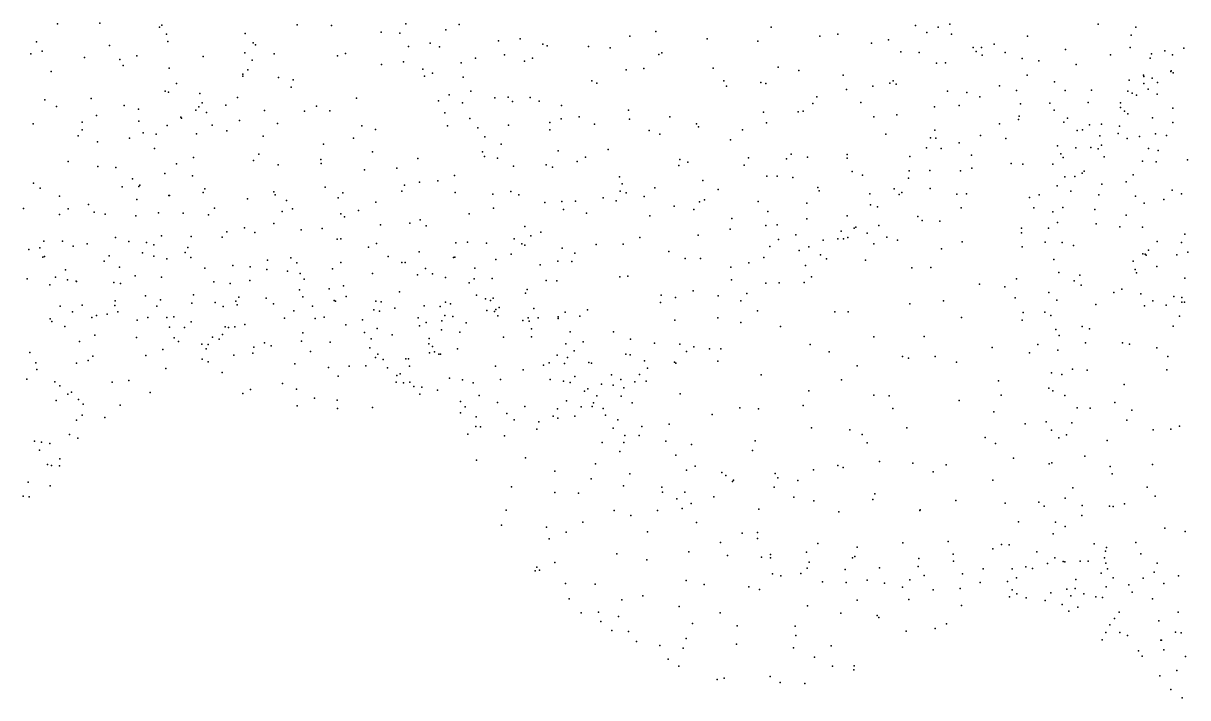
# Model space of a CAD drawing. Header units: metres. Extents: x -25 to 25, y -27.7 to 27.8.
# Drawn here: x -13.555 to -8.987, y -21.175 to -18.529 of the extents above; entities that cross this region are included whole.
import ezdxf

# ---------------------------------------------------------------- set-up
doc = ezdxf.new("R2010")
doc.units = ezdxf.units.M

msp = doc.modelspace()

# ---------------------------------------------------------------- linework, layer by layer
for p in [(-13.421, -18.5307, -12.7409), (-13.2541, -18.5291, 1.4935), (-13.0113, -18.5367, -7.3826), (-12.4803, -18.5356, -11.7251), (-12.3454, -18.538, -11.4431), (-12.0539, -18.5309, -11.5672), (-11.8444, -18.5342, -2.1658), (-10.0548, -18.5375, -10.3795), (-9.9206, -18.5326, -10.2133), (-9.3379, -18.5329, 12.3847), (-13.0202, -18.544, 1.628), (-12.993, -18.5718, -1.5524), (-12.6843, -18.5689, -12.5233), (-12.1508, -18.5636, 1.7778), (-12.0777, -18.5682, -2.0367), (-11.8976, -18.5551, -11.5566), (-11.1758, -18.5797, -11.0123), (-11.0739, -18.5608, 3.9011), (-10.6214, -18.544, -1.9727), (-10.4307, -18.5791, -1.9313), (-10.3601, -18.5719, -7.6031), (-10.0103, -18.5652, 3.2432), (-9.9663, -18.5443, 2.7999), (-9.9138, -18.5724, -2.0238), (-9.6154, -18.5797, 11.6089), (-9.2095, -18.5754, 2.5849), (-9.191, -18.544, 12.6377), (-13.5034, -18.6018, -1.2904), (-13.2159, -18.6163, -1.467), (-12.9872, -18.6008, -12.6995), (-12.6534, -18.6054, 1.6905), (-12.6444, -18.613, -1.7183), (-12.0432, -18.6208, 2.0269), (-11.9588, -18.6069, -7.51), (-11.9221, -18.6214, 2.572), (-11.691, -18.5983, 3.1235), (-11.605, -18.5896, 3.409), (-11.5169, -18.6106, -2.1529), (-11.5, -18.6179, 3.5593), (-11.3378, -18.6204, -2.1237), (-11.2523, -18.6258, 3.7981), (-10.8718, -18.5904, -7.5156), (-10.6738, -18.5987, -10.8358), (-10.2278, -18.6069, -7.7038), (-10.161, -18.5946, -10.4793), (-9.8293, -18.6247, -9.9637), (-9.7966, -18.6239, -9.7946), (-9.746, -18.6114, -9.2533), (-9.4664, -18.6323, -2.4228), (-9.2128, -18.6244, -2.6865), (-9.0029, -18.6266, -2.8536), (-13.5249, -18.6484, -7.3948), (-13.4808, -18.6385, -12.6341), (-13.3151, -18.6631, 1.4204), (-13.1758, -18.6706, 1.5133), (-13.109, -18.6567, -7.4089), (-12.8485, -18.6594, -7.4647), (-12.6859, -18.6449, -7.5097), (-12.6567, -18.6743, -12.2936), (-12.5711, -18.6492, -11.4029), (-12.3227, -18.6565, -7.5212), (-12.2907, -18.6477, -1.8744), (-11.7806, -18.6664, 2.8345), (-11.6675, -18.6524, -2.1189), (-11.5881, -18.6772, -11.2484), (-11.5567, -18.6659, -7.5063), (-11.0615, -18.651, -2.0875), (-11.0494, -18.6451, -10.9228), (-10.1123, -18.6406, -1.958), (-10.0412, -18.6431, 3.0441), (-9.8175, -18.6403, -8.1228), (-9.7931, -18.6543, -9.5439), (-9.7035, -18.6437, -8.3228), (-9.6368, -18.6673, -8.6866), (-9.5715, -18.6759, 11.839), (-9.29, -18.6535, 11.1039), (-9.1351, -18.6662, 12.8392), (-9.1286, -18.6491, 13.431), (-9.077, -18.6375, 14.6601), (-9.0469, -18.6524, 14.0852), (-13.4447, -18.7178, -1.3754), (-13.1622, -18.695, -12.6387), (-12.9819, -18.7053, 1.616), (-12.6737, -18.7121, -11.5313), (-12.1501, -18.6903, -7.5194), (-12.0637, -18.6809, -11.3245), (-11.9868, -18.7086, 1.8869), (-11.9495, -18.725, 2.1821), (-11.8368, -18.6843, -2.0468), (-11.1894, -18.7118, -7.5429), (-11.1201, -18.706, 3.797), (-10.8482, -18.7057, -2.0861), (-10.5936, -18.7012, 3.8492), (-10.5128, -18.7145, -7.6197), (-9.9731, -18.6855, 2.633), (-9.9379, -18.6845, -7.983), (-9.4242, -18.6913, 11.2642), (-9.0528, -18.7183, 2.5074), (-9.0527, -18.7159, 15.1566), (-9.0443, -18.7229, 10.901), (-12.954, -18.7655, -1.6594), (-12.6938, -18.7287, -11.7968), (-12.693, -18.7371, -12.0862), (-12.5535, -18.7422, -11.2082), (-12.4962, -18.7507, -1.8272), (-11.9813, -18.7364, 1.7138), (-11.8292, -18.7402, 2.6158), (-11.3242, -18.7542, 3.6347), (-11.3048, -18.7635, -11.032), (-10.8062, -18.7547, -7.5967), (-10.6611, -18.762, -2.0959), (-10.6425, -18.7659, -10.7966), (-10.3393, -18.7327, 3.6685), (-10.1557, -18.7637, -10.4103), (-10.1427, -18.7543, 3.2625), (-10.1304, -18.7673, 2.92), (-9.6163, -18.733, -2.3217), (-9.5099, -18.7594, 11.9955), (-9.2169, -18.7517, 2.4872), (-9.1609, -18.732, 13.6541), (-9.1599, -18.7375, 12.5832), (-9.1594, -18.7655, 13.8181), (-9.127, -18.7446, 13.0145), (-9.1051, -18.7613, 14.2552), (-12.9978, -18.795, -12.4617), (-12.9847, -18.7999, -7.5067), (-12.8617, -18.8041, -12.306), (-12.5037, -18.7799, -7.5006), (-11.884, -18.8104, 2.0354), (-11.799, -18.796, -7.5501), (-10.7963, -18.7756, -10.8486), (-10.4422, -18.8175, -2.0864), (-10.3251, -18.7887, -7.7435), (-10.2227, -18.7764, 3.4649), (-9.9299, -18.7948, -2.1279), (-9.8538, -18.8002, -9.6172), (-9.802, -18.8173, -9.1774), (-9.7252, -18.7751, 2.5434), (-9.6593, -18.7922, -8.8118), (-9.4682, -18.7923, 2.4975), (-9.3649, -18.7912, -2.6004), (-9.2226, -18.7959, 14.9223), (-9.2049, -18.8028, -2.7562), (-9.1878, -18.8109, 13.4366), (-9.142, -18.7872, 13.9848), (-9.1071, -18.8071, 12.7251), (-13.4703, -18.8299, -12.3627), (-13.4245, -18.856, -7.5285), (-13.2883, -18.8244, -1.4975), (-13.1586, -18.8514, -1.584), (-12.8656, -18.8568, -11.7598), (-12.8524, -18.8412, -12.0865), (-12.7605, -18.8498, -1.779), (-12.7139, -18.8202, -11.2912), (-12.4043, -18.8548, -11.0235), (-12.2482, -18.823, -11.0889), (-11.9264, -18.8334, -11.1627), (-11.8318, -18.8417, 2.4177), (-11.7051, -18.8214, -1.9691), (-11.6529, -18.8183, 2.861), (-11.6354, -18.8357, -7.5684), (-11.5663, -18.8206, -11.1258), (-11.5311, -18.8341, -2.0103), (-11.4434, -18.852, 3.3225), (-10.4573, -18.8433, -10.669), (-10.2692, -18.8404, -10.506), (-9.9802, -18.8567, -10.0383), (-9.884, -18.8519, 2.537), (-9.643, -18.8453, -8.6069), (-9.5276, -18.8429, 11.6596), (-9.3777, -18.8396, 11.2157), (-9.2511, -18.8414, 14.4763), (-9.2502, -18.8589, 11.0699), (-9.046, -18.8619, -2.8825), (-13.2678, -18.8913, -7.5557), (-13.1025, -18.8655, 1.4778), (-12.9372, -18.8976, -11.9535), (-12.9343, -18.9012, 1.531), (-12.8784, -18.8697, -11.6059), (-12.8363, -18.8786, -11.3645), (-12.6083, -18.8716, -1.8332), (-12.4517, -18.8736, 1.5734), (-12.352, -18.8719, -1.8783), (-11.9009, -18.8808, -1.8926), (-11.8028, -18.9031, 2.2182), (-11.4453, -18.9038, 3.1669), (-11.3737, -18.8961, -2.0443), (-11.1807, -18.8703, -7.633), (-11.1765, -18.9054, -2.0871), (-11.0188, -18.8957, -2.1079), (-10.6505, -18.8776, -7.6954), (-10.5151, -18.8767, 3.6412), (-10.4961, -18.8736, -7.7407), (-10.2188, -18.896, 2.8056), (-10.1287, -18.8877, -7.9095), (-9.6515, -18.9068, 2.4746), (-9.648, -18.8937, -2.3437), (-9.5111, -18.8698, 11.8793), (-9.4587, -18.9017, 12.0461), (-9.2351, -18.8737, 13.6751), (-9.2215, -18.8838, 14.227), (-9.1248, -18.8995, 2.3987), (-13.5156, -18.9239, -12.1233), (-13.3233, -18.917, -12.2377), (-13.3231, -18.9468, 1.2346), (-13.102, -18.9133, -12.2229), (-12.9903, -18.9296, -1.6764), (-12.8142, -18.9293, -7.5174), (-12.7557, -18.9514, 1.534), (-12.7068, -18.9104, -11.1038), (-12.5578, -18.9219, -10.9521), (-12.2261, -18.9314, 1.5142), (-12.173, -18.9464, -7.4708), (-11.8902, -18.9308, 1.5791), (-11.7723, -18.9395, 1.8078), (-11.6517, -18.9293, 2.6587), (-11.4899, -18.9178, 3.0038), (-11.4889, -18.9477, -7.6585), (-11.3135, -18.9246, 3.4325), (-11.1, -18.9493, -10.9266), (-10.914, -18.9237, -7.7097), (-10.9056, -18.9359, 3.6689), (-10.7336, -18.9469, 3.6432), (-10.6397, -18.9193, -2.1336), (-9.9786, -18.9482, -9.8436), (-9.7261, -18.9235, -8.8641), (-9.4736, -18.9171, 11.4105), (-9.4212, -18.9493, 2.3969), (-9.3998, -18.9474, 14.8205), (-9.3722, -18.928, 14.5432), (-9.3255, -18.9243, 14.971), (-9.2549, -18.9328, 13.5171), (-9.0451, -18.918, 15.3793), (-13.3391, -18.9701, -12.0393), (-13.2637, -18.994, -11.8605), (-13.1379, -18.98, -7.5914), (-13.0848, -18.9587, -11.8257), (-13.033, -18.9638, -11.6079), (-12.8754, -18.9629, -11.2131), (-12.614, -18.9714, -7.4525), (-12.26, -18.9801, -10.961), (-11.744, -18.9748, 2.0943), (-11.0574, -18.9635, 3.5753), (-10.7805, -18.986, -2.1455), (-10.1713, -18.9647, -2.0928), (-9.9957, -18.9786, -2.1465), (-9.9753, -18.9794, -9.4419), (-9.884, -18.9982, -8.165), (-9.7999, -18.9698, 2.4629), (-9.7012, -18.9808, -8.6736), (-9.3313, -18.9709, -2.6305), (-9.2605, -18.9616, 12.2981), (-9.2247, -18.9816, 13.3378), (-9.1762, -18.9733, 15.2869), (-9.1136, -18.9628, 13.0615), (-9.07, -18.9695, 12.8114), (-13.0405, -19.0199, -11.382), (-12.6303, -19.0427, -1.8476), (-12.377, -19.0036, 1.4726), (-12.1846, -19.0331, -1.8738), (-11.7533, -19.0328, 1.6246), (-11.6798, -19.003, -11.1314), (-11.457, -19.03, -1.9666), (-11.2604, -19.0236, 3.168), (-10.5426, -19.0423, 3.2654), (-10.3229, -19.044, -7.937), (-10.0112, -19.018, -9.7081), (-9.9549, -19.0199, 2.4993), (-9.835, -19.0459, -8.9697), (-9.4982, -19.0096, 11.7383), (-9.4847, -19.0406, 14.5298), (-9.4257, -19.0174, 14.3821), (-9.3666, -19.0158, 11.2489), (-9.3379, -19.0216, 12.1743), (-9.3258, -19.0071, 13.8614), (-9.1414, -19.0201, 10.9726), (-9.1025, -19.0282, 12.4706), (-13.3784, -19.0717, -11.7858), (-13.262, -19.0915, -11.609), (-12.9538, -19.0808, -11.038), (-12.8866, -19.0553, 1.4078), (-12.6512, -19.0667, -10.8353), (-12.5546, -19.0844, 1.4064), (-12.3881, -19.0628, -7.3876), (-12.3859, -19.0791, -10.8221), (-12.0068, -19.0592, 1.4556), (-11.7458, -19.0523, -1.8594), (-11.6948, -19.0583, -7.6659), (-11.6317, -19.0893, 2.3685), (-11.5031, -19.0843, -11.1163), (-11.3822, -19.0714, 2.7805), (-11.3496, -19.0541, -11.062), (-10.9831, -19.0874, -10.862), (-10.9789, -19.0633, -7.8732), (-10.9478, -19.0745, -2.1311), (-10.7267, -19.086, -10.7021), (-10.71, -19.0565, 3.3771), (-10.5611, -19.0614, -2.156), (-10.4789, -19.0546, 3.0674), (-10.3233, -19.058, -10.3826), (-10.0775, -19.0513, -9.966), (-9.6803, -19.079, 2.3691), (-9.6333, -19.0811, -2.3572), (-9.5162, -19.0813, 14.7459), (-9.4753, -19.0553, 11.5565), (-9.3148, -19.0533, 15.1729), (-9.165, -19.0697, 2.3251), (-9.1104, -19.0721, -2.8011), (-8.9882, -19.0643, 2.3381), (-13.1914, -19.0942, -11.4695), (-12.9991, -19.1182, -7.5871), (-12.8904, -19.1276, -1.7161), (-12.2165, -19.1042, 1.3993), (-12.0896, -19.0971, -11.0046), (-11.8637, -19.1256, 1.4436), (-11.479, -19.0941, 2.6468), (-11.2155, -19.1315, -11.0107), (-10.6385, -19.1284, 3.1125), (-10.5973, -19.1286, -7.9786), (-10.5357, -19.1336, -10.521), (-10.3032, -19.1105, 2.7803), (-10.2626, -19.1253, -10.21), (-10.0828, -19.136, -9.2128), (-10.0804, -19.1082, -9.5751), (-9.9985, -19.1065, -8.1423), (-9.8788, -19.1075, -8.2915), (-9.8336, -19.0969, -2.2521), (-9.469, -19.1316, 14.9925), (-9.4296, -19.1295, 11.8797), (-9.4016, -19.1169, 13.9761), (-9.3936, -19.1095, 13.7591), (-9.201, -19.1236, 15.3575), (-13.5145, -19.1567, -1.3078), (-13.4885, -19.1757, -11.8316), (-13.1668, -19.1703, -7.7013), (-13.1256, -19.1394, 1.1618), (-13.1017, -19.1691, -11.0991), (-13.0972, -19.1635, -1.6005), (-12.8419, -19.1782, 1.2432), (-12.3709, -19.1717, -1.8651), (-12.0596, -19.1642, -7.4439), (-12.0004, -19.1523, -1.8213), (-11.9284, -19.1475, -7.5261), (-11.2061, -19.1586, 2.8568), (-11.0772, -19.1751, 2.9522), (-10.8889, -19.1458, 3.1285), (-10.8287, -19.1809, -8.0894), (-10.4386, -19.1738, -8.0635), (-10.1388, -19.1783, -9.364), (-9.9973, -19.1772, -9.0261), (-9.4991, -19.1671, 14.2997), (-9.324, -19.1608, -2.5668), (-9.228, -19.151, 11.1161), (-13.4122, -19.2075, 0.8421), (-13.1089, -19.2202, 0.99), (-12.9836, -19.2046, 1.1131), (-12.9812, -19.205, -10.8897), (-12.8485, -19.1931, -7.508), (-12.6751, -19.2174, -9.2606), (-12.5716, -19.1899, 1.2639), (-12.5661, -19.2021, -10.6951), (-12.5216, -19.2238, -9.3266), (-12.3195, -19.2135, -10.7616), (-12.3007, -19.1943, -7.3615), (-12.0694, -19.1871, 1.3418), (-11.8612, -19.1926, -11.1077), (-11.7132, -19.199, 1.4805), (-11.6426, -19.1886, -1.8607), (-11.6109, -19.2018, 2.1933), (-11.4418, -19.2287, -8.4926), (-11.3881, -19.2269, -8.1332), (-11.2801, -19.2137, -8.3354), (-11.2288, -19.2262, -8.5598), (-11.2133, -19.1872, -2.0705), (-11.1893, -19.1945, -8.1306), (-11.119, -19.209, -8.2762), (-10.8828, -19.2215, -8.2333), (-10.6726, -19.2281, -8.1543), (-10.433, -19.1866, -2.1302), (-10.234, -19.1985, -8.1182), (-10.1194, -19.2005, 2.5971), (-10.1086, -19.1932, -2.119), (-9.8929, -19.1991, -8.4226), (-9.8545, -19.1977, -8.6587), (-9.608, -19.2123, 14.609), (-9.5697, -19.2014, 14.8347), (-9.4458, -19.1873, -2.4646), (-9.3354, -19.2017, 2.2611), (-9.1926, -19.2076, 12.2642), (-9.0805, -19.2198, 13.0111), (-9.0485, -19.1836, 12.5095), (-9.0112, -19.1985, 12.7927), (-13.5533, -19.2553, 0.6494), (-13.3791, -19.2569, -7.7641), (-13.2985, -19.2394, -1.4312), (-13.2764, -19.2703, -11.3452), (-13.0239, -19.2732, 0.8659), (-12.9279, -19.2737, -9.0012), (-12.805, -19.2542, -10.7328), (-12.5394, -19.2678, 1.0983), (-12.498, -19.2564, -7.3517), (-12.2396, -19.2632, -1.8368), (-12.172, -19.2302, -10.9014), (-11.7103, -19.2545, -7.7187), (-11.5084, -19.2322, -7.9548), (-11.435, -19.2601, -1.9498), (-11.346, -19.2743, -8.6544), (-11.0016, -19.2464, -8.4748), (-10.9244, -19.2601, 2.9068), (-10.9018, -19.2296, -10.7685), (-10.6336, -19.2668, 2.9186), (-10.4813, -19.2353, -10.3604), (-10.2321, -19.2415, -9.9275), (-10.2042, -19.2487, -9.6508), (-9.8763, -19.2525, 2.3339), (-9.5903, -19.2531, 14.4037), (-9.5167, -19.2687, 2.2183), (-9.4768, -19.2518, 13.7875), (-9.3519, -19.2597, 11.4679), (-9.1586, -19.2343, 2.2888), (-13.4121, -19.2787, -1.3323), (-13.2335, -19.2784, 0.7884), (-13.1137, -19.285, -10.9207), (-12.828, -19.28, 0.9226), (-12.5712, -19.3145, -9.4649), (-12.3084, -19.2772, -9.2367), (-12.2949, -19.2879, 1.1794), (-12.1541, -19.3197, -7.375), (-12.0388, -19.3128, -1.7726), (-11.9982, -19.3006, 1.2468), (-11.8063, -19.2761, 1.3607), (-11.097, -19.2843, -2.1), (-10.7758, -19.2947, -10.5947), (-10.4816, -19.2957, 2.8398), (-10.3228, -19.2838, 2.7482), (-10.0464, -19.2874, -8.3596), (-10.0282, -19.3026, -8.79), (-9.959, -19.3055, -8.5939), (-9.4983, -19.3109, 13.9734), (-9.3467, -19.3155, 11.6114), (-9.228, -19.2817, 15.3958), (-13.0122, -19.3628, 0.668), (-12.7568, -19.3475, -1.7074), (-12.6866, -19.3311, -8.993), (-12.6459, -19.3504, -7.3942), (-12.4648, -19.3392, -10.6235), (-12.3827, -19.3339, -1.8056), (-11.9742, -19.3232, -7.4792), (-11.5871, -19.3261, 1.6877), (-11.5644, -19.363, 1.9092), (-11.5246, -19.3483, 2.2871), (-10.9076, -19.3599, -8.6615), (-10.7823, -19.3369, 2.9156), (-10.6425, -19.3223, -10.4208), (-10.5971, -19.3203, -8.3413), (-10.5241, -19.3588, -2.123), (-10.3469, -19.3449, -9.971), (-10.2959, -19.3332, -9.8046), (-10.2893, -19.3294, -9.3573), (-10.244, -19.3527, -8.361), (-10.1989, -19.322, -8.952), (-9.6393, -19.3324, -2.3012), (-9.6386, -19.3517, 14.7514), (-9.5329, -19.3325, 14.1907), (-9.2538, -19.3273, 11.3277), (-9.1642, -19.329, 11.1551), (-8.9986, -19.3564, 15.5922), (-13.4894, -19.4094, 0.3535), (-13.4734, -19.3842, -11.6681), (-13.4011, -19.3841, -11.4853), (-13.3588, -19.4037, 0.4943), (-13.3041, -19.3938, -11.1816), (-13.1935, -19.37, 0.6397), (-13.1405, -19.3854, -7.8119), (-13.0711, -19.3884, -9.1129), (-13.0419, -19.3977, -8.8557), (-12.9097, -19.4082, 0.542), (-12.8956, -19.3661, -9.2953), (-12.7744, -19.3679, 0.6724), (-12.3237, -19.376, -9.4245), (-12.3096, -19.3745, -7.3439), (-12.2011, -19.4079, 1.0381), (-12.1696, -19.3927, -10.8668), (-11.8585, -19.3908, -11.0969), (-11.8119, -19.3878, -1.7645), (-11.7383, -19.3912, -8.7827), (-11.6289, -19.3742, -8.6642), (-11.5994, -19.3936, -8.0608), (-11.5874, -19.3994, -1.8633), (-11.4408, -19.4109, -8.813), (-11.3069, -19.397, -11.0897), (-11.202, -19.3956, -8.7799), (-11.1361, -19.3698, -10.9779), (-10.6268, -19.4046, -8.7627), (-10.5928, -19.3773, -8.5544), (-10.4729, -19.4058, -8.6537), (-10.4173, -19.3796, -8.4582), (-10.3591, -19.3743, -2.0857), (-10.3373, -19.3747, -9.1312), (-10.3199, -19.3695, -9.528), (-10.219, -19.3949, -8.5713), (-10.1672, -19.3687, -2.0613), (-10.1255, -19.3804, 2.5831), (-9.8722, -19.3861, 2.2291), (-9.6363, -19.4062, 14.4246), (-9.5461, -19.3881, 2.1255), (-9.4799, -19.3887, 15.1152), (-9.4356, -19.4009, 13.5072), (-9.1075, -19.3849, 12.2734), (-9.0118, -19.3888, 12.9068), (-13.5325, -19.4161, -1.1075), (-13.4779, -19.4468, 0.1597), (-13.4709, -19.4445, -7.8601), (-13.2179, -19.4411, -10.8671), (-13.0868, -19.4294, -10.7679), (-13.0431, -19.4421, -1.4666), (-12.991, -19.4537, 0.3941), (-12.9202, -19.4287, -7.585), (-12.8978, -19.4478, -10.6579), (-12.5056, -19.4497, 0.5866), (-12.1236, -19.4438, -1.7103), (-12.0017, -19.4255, -11.0091), (-11.8665, -19.4477, -8.9002), (-11.8618, -19.4462, 1.1221), (-11.7005, -19.4555, 1.2213), (-11.6411, -19.435, -8.2927), (-11.3918, -19.4308, -1.9645), (-11.0231, -19.4238, -10.8683), (-10.9587, -19.4517, -8.8248), (-10.8979, -19.4517, 2.8693), (-10.6499, -19.4485, -8.9133), (-10.5108, -19.4209, -8.9773), (-10.4277, -19.4372, -9.2403), (-10.4045, -19.4534, -9.7716), (-9.9524, -19.4134, -2.1003), (-9.5117, -19.4554, 13.7998), (-9.1635, -19.4333, -2.5299), (-9.1535, -19.4345, 12.1097), (-9.1502, -19.4389, 13.1115), (-9.1416, -19.4197, 15.5195), (-9.0297, -19.4376, 2.2771), (-8.9872, -19.4275, 11.0905), (-13.3886, -19.4956, -11.327), (-13.2378, -19.4624, 0.3115), (-13.177, -19.4858, -1.3211), (-12.8423, -19.49, -8.7942), (-12.7326, -19.4798, 0.3531), (-12.6646, -19.4842, -9.5453), (-12.5996, -19.4948, -10.4468), (-12.5968, -19.4585, 0.4575), (-12.5187, -19.5015, -8.9115), (-12.4815, -19.4682, -1.7122), (-12.342, -19.4926, 0.684), (-12.3096, -19.4673, -1.7259), (-12.0693, -19.4676, -9.1628), (-12.0569, -19.4673, -8.8947), (-11.9772, -19.4904, -1.6702), (-11.7839, -19.4893, -7.6812), (-11.5268, -19.477, 2.1158), (-11.4573, -19.4623, -11.1304), (-11.4024, -19.4636, 2.5024), (-10.7793, -19.4857, -10.4092), (-10.7085, -19.4682, -2.1185), (-10.4864, -19.4788, 2.82), (-10.251, -19.4587, 2.6861), (-10.069, -19.4886, 2.4767), (-9.9943, -19.4877, 2.3376), (-9.2017, -19.4622, 11.9142), (-9.1933, -19.4947, 11.5789), (-9.1083, -19.4831, 11.3041), (-13.5399, -19.5309, -0.9481), (-13.4281, -19.5244, -0.0553), (-13.3816, -19.5357, -8.004), (-13.3471, -19.5412, -10.9794), (-13.3455, -19.5424, -1.1088), (-13.199, -19.5464, -9.1521), (-13.1162, -19.5196, -8.759), (-13.0128, -19.5251, 0.2263), (-12.8076, -19.5438, -9.4905), (-12.6657, -19.5387, -1.5997), (-12.4681, -19.5108, -7.3604), (-12.4533, -19.5323, -9.6715), (-12.1851, -19.5105, 0.8266), (-12.0089, -19.5155, 0.9263), (-11.9494, -19.5121, -8.7635), (-11.8979, -19.5266, -7.5649), (-11.8054, -19.5476, 0.9951), (-11.7858, -19.5313, -8.4936), (-11.7154, -19.5308, -7.8692), (-11.5033, -19.5379, 1.9507), (-11.4621, -19.5394, 2.3513), (-11.2148, -19.524, 2.7046), (-11.1834, -19.5206, -2.0592), (-10.7761, -19.5354, -8.9769), (-10.5895, -19.5478, -9.1697), (-10.4922, -19.5455, -9.4486), (-10.4631, -19.5242, -9.6465), (-9.6587, -19.5314, 14.7709), (-9.4923, -19.5068, -2.2963), (-9.4322, -19.5388, 15.2374), (-9.411, -19.5177, 2.1026), (-9.1877, -19.5078, 11.7344), (-8.9979, -19.5286, -2.5692), (-13.4508, -19.5554, -11.5245), (-13.1734, -19.5495, -8.0646), (-12.8864, -19.5937, -1.3942), (-12.7431, -19.5495, -7.4813), (-12.4716, -19.5752, 0.2418), (-12.3547, -19.5707, 0.3732), (-12.299, -19.5595, -10.5657), (-12.079, -19.5826, 0.7348), (-11.5842, -19.5873, 1.2335), (-11.5787, -19.5728, -8.9692), (-10.9268, -19.579, -8.9659), (-10.7171, -19.589, 2.8644), (-10.6414, -19.5487, -10.0943), (-9.8041, -19.5524, 2.017), (-9.705, -19.5627, -2.1468), (-9.5314, -19.5852, 14.0469), (-9.405, -19.5565, 13.459), (-9.2769, -19.5857, 13.2764), (-9.2458, -19.5719, 15.4457), (-9.1711, -19.5908, 13.1599), (-13.4102, -19.6382, -0.4522), (-13.3231, -19.6344, -0.8824), (-13.1952, -19.6367, -1.0356), (-13.194, -19.6184, -0.1584), (-13.0754, -19.5984, -8.5887), (-13.0302, -19.639, -0.1417), (-13.0167, -19.6133, -1.2837), (-12.8933, -19.6265, -10.5174), (-12.8022, -19.6243, -8.6921), (-12.7205, -19.6192, -9.6352), (-12.716, -19.6338, -1.4819), (-12.7097, -19.6032, -10.3926), (-12.6018, -19.6068, -9.7701), (-12.5726, -19.6301, -10.1639), (-12.458, -19.6015, -10.31), (-12.4203, -19.6382, -9.9118), (-12.3353, -19.6163, -8.823), (-12.3306, -19.6195, -7.3798), (-12.2883, -19.6014, -9.6457), (-12.1714, -19.6187, 0.2986), (-12.1512, -19.6218, -10.763), (-11.9816, -19.6376, 0.3234), (-11.9188, -19.6398, 0.5516), (-11.899, -19.6232, -9.1777), (-11.8793, -19.6297, 0.2045), (-11.7765, -19.5959, -0.0508), (-11.7419, -19.6098, -11.0788), (-11.7216, -19.6164, 0.1322), (-11.7112, -19.6079, -8.1244), (-11.0554, -19.6246, -10.8319), (-11.0523, -19.5961, 2.7899), (-10.9965, -19.6046, -2.0917), (-10.8286, -19.5986, -10.3096), (-10.7407, -19.6182, -9.1213), (-10.0777, -19.6297, -1.913), (-9.9449, -19.618, 2.1359), (-9.6636, -19.6061, 14.5692), (-9.5002, -19.6158, 13.7696), (-9.3473, -19.6322, 15.3423), (-9.1573, -19.6381, -2.3773), (-9.1243, -19.6172, 2.1835), (-9.0715, -19.6347, 12.0812), (-9.0415, -19.6013, 12.35), (-9.0104, -19.6051, 12.9683), (-9.01, -19.6226, 11.5183), (-8.9995, -19.6228, 12.5119), (-13.3612, -19.6616, -10.8522), (-13.286, -19.6829, -8.291), (-13.2677, -19.6756, -9.0702), (-13.2251, -19.6698, -8.6012), (-13.1836, -19.6606, -10.6691), (-13.0661, -19.6832, -8.345), (-12.9916, -19.6836, -1.1121), (-12.9647, -19.6809, -0.3296), (-12.771, -19.6405, -0.0173), (-12.4929, -19.6565, -7.4095), (-12.3744, -19.6819, -0.1452), (-12.1802, -19.6534, -9.5451), (-12.1571, -19.6581, -8.7406), (-12.0976, -19.646, -0.1518), (-12.0055, -19.6841, -9.3558), (-11.901, -19.6749, -0.4109), (-11.8694, -19.6797, -8.4619), (-11.7362, -19.6557, -7.9746), (-11.706, -19.6596, -9.1071), (-11.7017, -19.6522, 0.5004), (-11.693, -19.677, -0.3531), (-11.6882, -19.6439, 0.3095), (-11.5741, -19.6839, 0.0315), (-11.552, -19.6478, -1.8578), (-11.5356, -19.6846, -9.0796), (-11.457, -19.6807, 1.3684), (-11.4286, -19.662, 1.6849), (-11.3722, -19.6781, -1.9717), (-11.3419, -19.6528, 2.5455), (-10.8304, -19.6845, -10.0572), (-10.6753, -19.6574, -9.2631), (-10.3715, -19.661, 2.7474), (-10.3196, -19.6615, -1.9342), (-9.8743, -19.6828, -1.9505), (-9.633, -19.664, 14.4088), (-9.5474, -19.6619, 14.1813), (-9.5238, -19.675, 15.0707), (-9.0193, -19.6778, 11.764), (-13.4493, -19.6891, -11.3987), (-13.4422, -19.6993, -11.1822), (-13.3917, -19.7185, -8.1552), (-13.1076, -19.6943, -0.874), (-12.9809, -19.7208, -0.5137), (-12.9217, -19.7219, -7.7878), (-12.8962, -19.7001, -9.5679), (-12.7622, -19.7194, -7.5844), (-12.7496, -19.7229, -1.3132), (-12.7247, -19.7202, -10.1938), (-12.685, -19.7103, -0.2285), (-12.5295, -19.6856, -0.1361), (-12.4103, -19.6866, -1.4888), (-12.2898, -19.7116, -10.2706), (-12.2246, -19.6918, -1.4796), (-12.1666, -19.7268, -0.331), (-12.0005, -19.7165, -8.5695), (-11.9742, -19.7022, -1.4951), (-11.9129, -19.6964, -10.9569), (-11.8177, -19.7047, -7.7941), (-11.5952, -19.6953, 0.7829), (-11.5709, -19.6972, -11.0644), (-11.5606, -19.7279, 0.5733), (-11.4561, -19.6872, 2.2524), (-10.9988, -19.6935, -9.0751), (-10.7396, -19.7022, -9.8608), (-10.585, -19.7186, -2.0335), (-9.6367, -19.6931, 14.8251), (-9.5045, -19.7308, 1.9698), (-9.4011, -19.7184, 13.5078), (-9.373, -19.7273, -2.2306), (-9.044, -19.7173, 15.6084), (-13.2744, -19.753, -8.8883), (-13.1103, -19.7621, -10.5392), (-12.9633, -19.7631, -7.9561), (-12.812, -19.7608, -1.1524), (-12.7864, -19.7684, -8.5337), (-12.7735, -19.7493, -0.3691), (-12.4627, -19.7764, -8.6587), (-12.4583, -19.7428, -0.2686), (-12.2163, -19.7423, -10.4899), (-12.1902, -19.7667, -9.7816), (-12.1083, -19.751, -1.38), (-11.963, -19.7661, -0.5282), (-11.9141, -19.7312, -7.6623), (-11.8418, -19.7407, -9.2873), (-11.6716, -19.761, -1.7418), (-11.5612, -19.7592, -0.1948), (-11.4093, -19.7398, 1.8533), (-11.2391, -19.7389, -10.9421), (-11.1726, -19.7679, -2.0615), (-10.2179, -19.7589, -1.8214), (-10.0215, -19.7578, 2.2339), (-9.4914, -19.7542, 13.9287), (-13.5291, -19.8205, -11.5129), (-13.3341, -19.7776, -9.2421), (-13.0076, -19.8094, -10.3964), (-12.9462, -19.7769, -8.258), (-12.8545, -19.7878, -10.2671), (-12.8369, -19.8063, -9.8105), (-12.8289, -19.7891, -0.9886), (-12.6539, -19.8225, -1.1123), (-12.6499, -19.7997, -0.4478), (-12.6083, -19.7823, -1.2929), (-12.5818, -19.7942, -7.5327), (-12.4274, -19.817, -0.4358), (-12.3511, -19.7797, -7.4692), (-12.1957, -19.8026, -9.9545), (-11.9645, -19.7859, -10.8078), (-11.961, -19.8221, -1.3349), (-11.95, -19.7967, -9.4522), (-11.9412, -19.8184, -8.3608), (-11.852, -19.8058, -8.1284), (-11.4262, -19.7867, 2.0247), (-11.3932, -19.8145, 1.2495), (-11.3584, -19.7789, 1.6001), (-11.0789, -19.7836, 2.7314), (-10.9787, -19.7873, -10.2921), (-10.9526, -19.8166, -9.9869), (-10.9245, -19.7988, 2.7824), (-10.863, -19.8063, -9.3798), (-10.818, -19.8058, -9.544), (-10.4686, -19.7893, -1.9578), (-10.3937, -19.8178, 2.7225), (-9.7548, -19.8004, 1.9016), (-9.6078, -19.8213, 14.5224), (-9.5745, -19.7896, 14.3372), (-9.4964, -19.8114, -2.1077), (-9.3885, -19.7828, 15.287), (-9.2434, -19.7822, 15.4538), (-9.215, -19.7876, -2.2876), (-9.1081, -19.8017, 13.174), (-13.505, -19.8609, -11.1887), (-13.3459, -19.8627, -9.4148), (-13.3007, -19.8519, -8.4238), (-13.2817, -19.8344, -10.6156), (-13.0736, -19.8319, -9.5896), (-12.8534, -19.8472, -10.055), (-12.8294, -19.8571, -7.8743), (-12.7285, -19.8308, -0.743), (-12.4899, -19.8651, -0.6729), (-12.1735, -19.8397, -0.6084), (-12.1633, -19.8277, -1.2393), (-12.1435, -19.8484, -8.5099), (-12.0536, -19.845, -10.6151), (-12.0435, -19.8454, -9.6821), (-11.9248, -19.8275, -7.791), (-11.918, -19.8277, -0.6893), (-11.4923, -19.8604, -9.3512), (-11.461, -19.8304, 0.4094), (-11.4315, -19.8634, 0.8695), (-11.4199, -19.8396, 2.1956), (-11.3368, -19.8596, -2.0085), (-11.3258, -19.8622, 2.45), (-11.1914, -19.8275, 2.6323), (-11.1743, -19.8293, -10.7777), (-11.1184, -19.8528, -9.3423), (-10.9998, -19.859, -9.4489), (-10.995, -19.8629, -9.6541), (-10.8298, -19.8543, -2.0814), (-10.1064, -19.8359, -1.7321), (-10.082, -19.8422, 2.3643), (-9.9778, -19.8356, 1.9448), (-9.8941, -19.8582, -1.7282), (-9.0655, -19.8356, 2.1147), (-13.5013, -19.8878, -8.102), (-12.9958, -19.8839, -9.7685), (-12.7742, -19.8989, -8.2691), (-12.3571, -19.8793, -0.7684), (-12.3198, -19.9135, -8.4798), (-12.2762, -19.8739, -7.5707), (-12.2109, -19.8728, -0.9993), (-12.1265, -19.8801, -10.3339), (-12.0893, -19.9104, -8.366), (-12.0758, -19.9046, -9.9238), (-12.0398, -19.8741, -0.9018), (-11.7028, -19.8744, -10.9022), (-11.5941, -19.8885, -0.4055), (-11.5144, -19.8697, -10.9266), (-11.2472, -19.9078, 1.5453), (-11.1374, -19.907, -9.9668), (-11.1068, -19.882, -10.5706), (-10.6609, -19.9083, 2.7702), (-10.2834, -19.8722, 2.6153), (-9.521, -19.9007, 14.2077), (-9.4816, -19.9064, 15.0997), (-9.4392, -19.8858, 13.8253), (-9.3813, -19.8899, 13.6588), (-9.0691, -19.888, -2.3047), (-13.541, -19.9246, -10.9898), (-13.4304, -19.9361, -10.6778), (-13.4111, -19.9517, -8.2793), (-13.2055, -19.9363, -10.4227), (-13.1407, -19.9308, -9.6986), (-12.5385, -19.9415, -8.4223), (-12.0925, -19.9365, -7.7369), (-12.0635, -19.939, -10.0887), (-12.0384, -19.9375, -8.2081), (-12.0229, -19.954, -7.9954), (-11.9908, -19.9562, -10.4943), (-11.8826, -19.9209, -0.9168), (-11.8318, -19.9271, -9.6253), (-11.7901, -19.9401, -10.7637), (-11.6826, -19.9264, -9.5399), (-11.4875, -19.9263, -1.9147), (-11.4355, -19.9328, 0.1321), (-11.4089, -19.9387, -10.8121), (-11.3914, -19.9143, -9.5411), (-11.2867, -19.9446, 1.2761), (-11.2408, -19.9491, -10.6845), (-11.2106, -19.9268, -9.7249), (-11.1985, -19.9586, 2.5305), (-11.1553, -19.9361, -10.1298), (-11.1117, -19.9326, -2.0848), (-10.3451, -19.9278, -1.8195), (-9.7295, -19.9316, -1.8066), (-9.2361, -19.9454, 13.4396), (-13.38, -19.9842, -9.5217), (-13.3652, -19.9756, -9.0173), (-13.3374, -20.0047, -10.5047), (-13.0568, -19.977, -10.0186), (-12.6935, -19.9817, -8.1512), (-12.6635, -19.966, -7.8533), (-12.4833, -19.9641, -7.6894), (-12.4118, -19.9998, -8.3391), (-11.9986, -19.9839, -10.2291), (-11.9305, -19.9677, -9.8053), (-11.7665, -19.9894, -0.7626), (-11.3536, -19.9725, 0.7061), (-11.3397, -19.9625, 1.0186), (-11.3052, -19.9904, 2.3276), (-11.2098, -19.9913, -10.3536), (-10.9778, -19.9833, 2.6783), (-10.4734, -19.971, 2.6806), (-10.2182, -19.9883, 2.4395), (-10.1578, -19.9907, -1.6492), (-9.7183, -19.9875, 1.9026), (-9.5324, -19.96, 14.9053), (-9.5162, -19.9715, 1.93), (-9.4689, -19.9888, 14.0748), (-13.4251, -20.0088, -9.1784), (-13.3191, -20.0237, -8.6508), (-13.1751, -20.0266, -10.2089), (-12.4809, -20.0302, -7.8504), (-12.3237, -20.0081, -7.7293), (-12.3217, -20.0408, -8.2121), (-12.1851, -20.0361, -8.003), (-11.8394, -20.0126, -10.5622), (-11.821, -20.0331, -9.8951), (-11.6945, -20.0167, -9.7457), (-11.5869, -20.0327, -10.68), (-11.4598, -20.042, -9.9056), (-11.4233, -20.0105, -0.0397), (-11.366, -20.0336, 0.2359), (-11.3231, -20.0324, 0.5047), (-11.3178, -20.018, 2.1541), (-11.2794, -20.0397, 1.9961), (-11.1662, -20.0179, 1.6367), (-10.7438, -20.0381, 2.6842), (-10.6706, -20.042, -2.0196), (-10.4961, -20.0288, -1.917), (-10.1436, -20.04, 2.1215), (-9.8834, -20.009, 1.9087), (-9.4213, -20.0377, 13.9219), (-9.37, -20.0392, 1.9416), (-9.2727, -20.0172, -2.1741), (-9.2065, -20.0471, 1.964), (-13.3462, -20.0854, -8.8263), (-13.3241, -20.0662, -9.7013), (-13.2343, -20.0756, -9.878), (-11.8399, -20.0571, -1.3369), (-11.7782, -20.0726, -10.0745), (-11.658, -20.06, -0.6333), (-11.6289, -20.084, -10.4794), (-11.532, -20.0925, -10.2405), (-11.4767, -20.0707, -10.5606), (-11.4582, -20.0779, -1.951), (-11.3914, -20.0703, -10.3169), (-11.2715, -20.0665, -2.0651), (-11.2228, -20.0844, 1.1738), (-10.8528, -20.0632, -2.0857), (-9.7477, -20.0531, -1.6438), (-9.5423, -20.093, 14.5847), (-9.2259, -20.0859, 13.5931), (-11.8107, -20.1404, -1.0725), (-11.7791, -20.111, -1.5271), (-11.7613, -20.1118, -0.8907), (-11.5402, -20.1219, -0.4848), (-11.2413, -20.1178, 0.8028), (-11.1289, -20.1108, 1.7858), (-11.0208, -20.1016, -2.1015), (-10.4629, -20.1164, 2.5494), (-10.3131, -20.1242, 2.4029), (-10.2636, -20.142, 2.2249), (-10.0894, -20.1162, -1.5349), (-9.6252, -20.1, -1.8197), (-9.5213, -20.1254, 1.9174), (-9.4412, -20.0967, -2.0204), (-9.1228, -20.1235, 13.4821), (-9.0538, -20.1207, -2.267), (-9.0197, -20.1092, 13.3234), (-13.5103, -20.1688, -10.5455), (-13.4831, -20.1721, -9.2538), (-13.4505, -20.1772, -9.6254), (-13.3737, -20.1424, -8.5301), (-13.3401, -20.1563, -10.2393), (-11.6667, -20.148, -1.7222), (-11.2839, -20.1739, 0.1694), (-11.1995, -20.1734, 0.602), (-11.195, -20.1466, 2.1752), (-11.1383, -20.1462, 2.3819), (-11.0344, -20.168, 1.6181), (-10.933, -20.1817, 2.4996), (-10.6844, -20.1669, 2.5742), (-10.245, -20.1752, 2.0043), (-9.782, -20.1536, 1.8842), (-9.7416, -20.1777, -1.4843), (-9.4932, -20.1559, 14.9665), (-9.4626, -20.1435, 14.122), (-9.3029, -20.1663, 13.793), (-13.4904, -20.2035, -8.2495), (-11.215, -20.2094, 0.3076), (-10.9945, -20.2235, 1.8575), (-10.6941, -20.2044, -2.0136), (-9.3902, -20.2278, 13.9847), (-13.46, -20.2597, -9.0111), (-13.4441, -20.264, -8.4392), (-13.4125, -20.2653, -10.0621), (-13.4117, -20.2382, -8.7963), (-11.7764, -20.2432, -1.4104), (-11.5842, -20.2339, -0.6094), (-11.3097, -20.2571, -0.0896), (-10.9195, -20.2659, 2.362), (-10.3594, -20.2644, 1.8998), (-10.3387, -20.272, -1.7447), (-10.1964, -20.2481, 1.8435), (-10.0653, -20.2549, -1.4421), (-9.9342, -20.2615, 1.8288), (-9.6708, -20.2351, -1.6435), (-9.5305, -20.2568, 14.4593), (-9.5206, -20.2537, 14.7682), (-9.2912, -20.2677, -2.0967), (-9.1259, -20.2605, -2.2027), (-11.469, -20.286, -1.9257), (-11.3272, -20.3166, -2.0181), (-11.1759, -20.2966, -2.0757), (-10.9534, -20.2826, 2.2122), (-10.8145, -20.2912, -2.0628), (-10.7991, -20.3034, 1.8842), (-10.7686, -20.3209, 2.1491), (-10.606, -20.295, 2.3067), (-10.595, -20.3123, 1.9937), (-10.5165, -20.3223, 1.8329), (-10.455, -20.2802, 2.1082), (-9.9852, -20.2884, -1.3056), (-9.7519, -20.321, -1.2141), (-9.2838, -20.2961, 15.3101), (-13.5357, -20.3286, -9.564), (-13.4488, -20.3433, -8.5743), (-11.6397, -20.3471, -1.7189), (-11.4697, -20.3694, -0.5165), (-11.2006, -20.3439, -0.0005), (-11.0498, -20.3493, 0.6831), (-11.0475, -20.3686, 0.8605), (-10.96, -20.3689, -2.0702), (-10.7731, -20.3265, 1.6634), (-10.6091, -20.349, -1.9443), (-9.4382, -20.3517, 14.108), (-9.1461, -20.3483, 13.7327), (-13.5546, -20.3836, -10.3031), (-13.5321, -20.3866, -9.7868), (-11.3771, -20.3724, -0.3464), (-10.9915, -20.3948, 0.5176), (-10.9355, -20.4131, 1.2831), (-10.8465, -20.3861, 1.4874), (-10.5328, -20.3874, 1.6897), (-10.4541, -20.4027, -1.8005), (-10.2222, -20.3972, -1.5458), (-10.2145, -20.3743, 1.7177), (-9.8964, -20.401, -1.1854), (-9.7033, -20.4121, 1.792), (-9.5707, -20.4073, -1.6812), (-9.4683, -20.392, 14.9485), (-9.2347, -20.4141, 13.8438), (-9.1148, -20.3835, 15.4677), (-11.6601, -20.4389, -1.007), (-11.2368, -20.4404, -0.1917), (-11.1717, -20.4604, -2.0321), (-11.0672, -20.4398, 0.1054), (-10.9702, -20.4329, 0.3238), (-10.6695, -20.4357, 1.5736), (-10.3554, -20.4456, -1.6712), (-10.0374, -20.4405, 1.6926), (-10.0366, -20.4372, -1.2864), (-9.5496, -20.4239, 1.8024), (-9.403, -20.4602, 15.0707), (-9.4012, -20.4211, -1.9241), (-9.2943, -20.4231, 1.7838), (-9.279, -20.4248, -2.0211), (-11.6789, -20.4972, -1.2974), (-11.5028, -20.5054, -0.6906), (-11.3603, -20.4864, -1.9347), (-10.9145, -20.4875, 1.0333), (-9.6509, -20.485, -1.2183), (-9.5063, -20.4866, 14.7157), (-9.4673, -20.5035, -1.7601), (-11.4917, -20.5511, -1.7958), (-11.425, -20.5257, -0.5497), (-11.1056, -20.5234, -0.0865), (-10.7349, -20.5288, -1.9405), (-10.6747, -20.5266, 1.4306), (-10.6741, -20.55, 0.4437), (-9.5152, -20.5314, 14.5502), (-9.0772, -20.5093, -2.1028), (-8.9969, -20.523, 15.5073), (-10.8201, -20.5664, 0.8779), (-10.4385, -20.5699, 1.4939), (-10.2843, -20.584, 1.5155), (-10.1046, -20.5677, 1.5719), (-9.927, -20.5625, -1.0716), (-9.7516, -20.5909, 0.1676), (-9.7173, -20.5739, 0.4611), (-9.6877, -20.5753, 0.3073), (-9.3547, -20.5709, 1.6662), (-9.3056, -20.5855, -1.8619), (-9.1906, -20.5663, 1.6229), (-11.47, -20.6443, -0.8104), (-11.2262, -20.61, -0.3135), (-11.1091, -20.6343, -1.9473), (-10.9441, -20.603, 0.0023), (-10.7925, -20.6172, 0.1268), (-10.6588, -20.6235, 1.288), (-10.624, -20.6263, 0.6391), (-10.6232, -20.613, 0.2662), (-10.4825, -20.6041, 0.4231), (-10.4726, -20.6435, 0.5929), (-10.3014, -20.6263, 0.5043), (-10.2924, -20.6213, 0.3481), (-10.0425, -20.6283, 0.1691), (-9.9071, -20.6111, 0.5598), (-9.9055, -20.6394, 1.5397), (-9.5796, -20.603, -1.118), (-9.509, -20.6266, 0.3202), (-9.4752, -20.641, -1.3586), (-9.4697, -20.6422, 0.5441), (-9.4092, -20.6394, 14.9365), (-9.3774, -20.6385, -1.7108), (-9.3138, -20.6263, 14.0192), (-9.3098, -20.5994, 15.1497), (-9.1709, -20.61, 15.3283), (-11.5462, -20.6766, -1.3243), (-11.5407, -20.6629, -1.5151), (-11.5294, -20.675, -1.0887), (-10.6156, -20.6884, 0.9561), (-10.5045, -20.6871, 0.1617), (-10.4793, -20.6663, 1.3209), (-10.3306, -20.6718, 0.6594), (-10.1961, -20.6656, 1.3908), (-10.0441, -20.6594, -1.0971), (-9.8712, -20.6893, -0.8885), (-9.7901, -20.6693, 0.0111), (-9.6756, -20.6689, 0.6543), (-9.6224, -20.6619, -0.9334), (-9.5958, -20.6674, 0.0931), (-9.5366, -20.6487, 1.5896), (-9.3272, -20.6864, 0.2821), (-9.3079, -20.6475, 0.4709), (-9.3018, -20.6696, 1.5349), (-9.1186, -20.682, 13.8672), (-9.1068, -20.6474, -1.9723), (-11.4275, -20.7263, -1.6329), (-11.3109, -20.7295, -0.5683), (-10.955, -20.7147, -1.8776), (-10.884, -20.7301, -0.0655), (-10.5832, -20.696, 1.1104), (-10.4192, -20.72, 0.8933), (-10.3263, -20.7224, 1.1873), (-10.245, -20.7136, 0.8208), (-10.1762, -20.7258, 1.2269), (-10.0773, -20.7122, 0.8156), (-10.0209, -20.6947, 1.3867), (-9.8013, -20.7233, 0.8283), (-9.6937, -20.7187, -0.1028), (-9.6589, -20.7044, 1.5101), (-9.4262, -20.7107, 0.1074), (-9.279, -20.7047, 0.7547), (-9.2184, -20.7325, 0.8974), (-9.1614, -20.7053, 1.3733), (-9.0812, -20.7263, 1.0561), (-9.0235, -20.6967, 15.4025), (-11.1241, -20.7753, -0.3346), (-10.7086, -20.7391, -1.7507), (-10.6669, -20.7498, 0.0237), (-10.1065, -20.7406, 0.0336), (-9.985, -20.752, 1.0902), (-9.8797, -20.7458, 1.3), (-9.6859, -20.7784, -0.5081), (-9.6762, -20.751, -0.6598), (-9.658, -20.7676, -0.3249), (-9.5244, -20.7631, -0.2001), (-9.4616, -20.7486, 14.5816), (-9.4457, -20.7744, 14.4157), (-9.4285, -20.7465, 14.7651), (-9.3952, -20.7678, 14.2392), (-9.348, -20.7785, 1.0589), (-9.3072, -20.7399, -1.5729), (-9.2055, -20.7609, 0.1115), (-11.4139, -20.7866, -1.0262), (-11.2063, -20.7908, -0.4723), (-10.9815, -20.8175, -1.7651), (-10.4787, -20.8143, 0.0057), (-10.2836, -20.7918, 0.0245), (-10.0813, -20.7899, -1.0049), (-9.8751, -20.8131, -0.2641), (-9.6205, -20.7826, 1.2322), (-9.5458, -20.794, 1.0604), (-9.4794, -20.8095, -0.7106), (-9.4177, -20.8191, -0.8904), (-9.3214, -20.7818, 0.006), (-9.1252, -20.7868, 15.27), (-11.366, -20.8412, -1.3199), (-11.2989, -20.839, -1.5858), (-11.2196, -20.8564, -0.615), (-10.8208, -20.8417, -1.6991), (-10.3483, -20.8436, -1.2484), (-10.2052, -20.8516, -1.0803), (-10.1985, -20.8596, -0.0882), (-9.4541, -20.8354, -0.4598), (-9.274, -20.8646, 14.1583), (-9.256, -20.8393, -1.3049), (-9.0242, -20.8385, 0.0284), (-11.2896, -20.8761, -0.885), (-11.2465, -20.911, -1.4158), (-11.1803, -20.9154, -0.7622), (-10.93, -20.8831, -0.2608), (-10.7545, -20.8933, -0.1587), (-10.527, -20.8946, -1.3406), (-10.0911, -20.914, -0.7904), (-9.9783, -20.9026, -0.6043), (-9.9327, -20.8843, -0.41), (-9.3089, -20.9184, -0.6626), (-9.2931, -20.8882, 14.8789), (-9.1006, -20.8737, -1.5531), (-9.0346, -20.9182, -0.1888), (-11.1489, -20.9542, -1.0996), (-10.9549, -20.9428, -1.4772), (-10.7573, -20.964, -1.318), (-10.5239, -20.9302, -0.1458), (-9.3221, -20.9475, 14.5884), (-9.2534, -20.9195, -0.4044), (-9.2235, -20.9301, -0.9046), (-9.0925, -20.9492, -1.1243), (-9.0905, -20.9487, 14.0646), (-9.0134, -20.9206, -1.4277), (-11.0573, -20.9701, -1.2571), (-10.9668, -20.9807, -0.4492), (-10.5338, -20.979, -1.1473), (-10.3856, -20.9718, -1.0428), (-9.1808, -20.9906, 14.1978), (-9.0808, -20.9872, -0.8272), (-11.0249, -21.024, -0.9721), (-10.9826, -21.0514, -0.8251), (-10.4517, -21.0161, -0.2874), (-10.3801, -21.0504, -0.88), (-10.295, -21.0492, -0.7492), (-9.166, -21.0121, 14.9314), (-8.9956, -21.0124, -0.6733), (-10.8052, -21.0979, -0.9039), (-10.6253, -21.0917, -0.9473), (-10.2966, -21.0655, -0.5672), (-9.0966, -21.0894, 14.2989), (-9.0297, -21.0683, 15.0375), (-10.8334, -21.103, -0.6088), (-10.5862, -21.1149, -0.521), (-10.4891, -21.1184, -0.6848), (-9.054, -21.1419, 14.7928), (-9.0091, -21.1747, 14.5589)]:
    msp.add_point(p)

doc.saveas('drawing.dxf')
